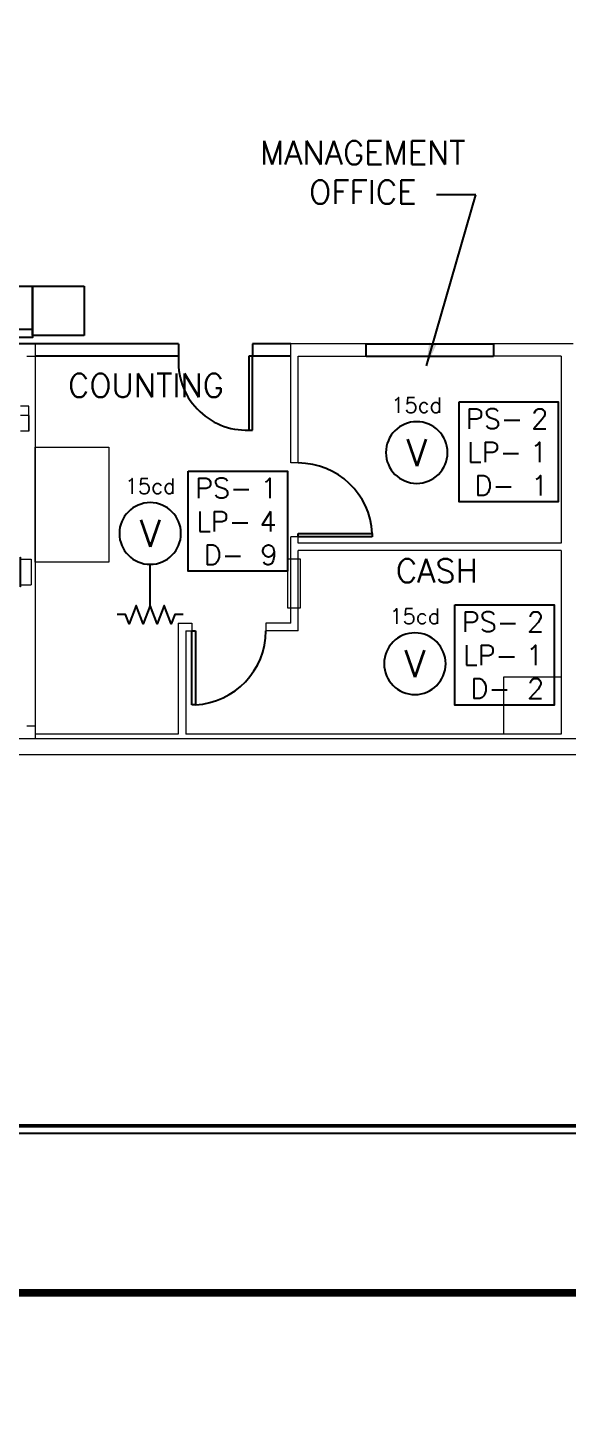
# Model space of a CAD drawing. Header units: inches. Extents: x 0 to 5040, y 0 to 3600.
# Drawn here: x 2944 to 3207, y 0 to 675 of the extents above; entities that cross this region are included whole.
import ezdxf
from ezdxf.enums import TextEntityAlignment as Align

# ---------------------------------------------------------------- set-up
doc = ezdxf.new("R2010")
doc.units = ezdxf.units.IN
doc.header["$LTSCALE"] = 240
doc.header["$MEASUREMENT"] = 0
doc.linetypes.add('HIDDEN2', pattern=[0.1875, 0.125, -0.0625])
doc.linetypes.add('XBORDER$0$tb 30x42$0$TB$0$DOT2', pattern=[0.125, 0, -0.125])
doc.layers.get('0').update_dxf_attribs({"linetype": 'CONTINUOUS'})
for name, color, linetype in [('A010-001$0$G-ANNO-SYMB', 3, 'CONTINUOUS'), ('LEADER', 4, 'CONTINUOUS'), ('NOTIFICATION', 6, 'CONTINUOUS'), ('TEXT', 4, 'CONTINUOUS'), ('XBORDER$0$tb 30x42$0$g-anno-symb', 3, 'CONTINUOUS')]:
    doc.layers.add(name, color=color, linetype=linetype)
for name, color, linetype, lineweight in [('XFLOOR$0$base-fp$0$A-DOOR-INTR_EXST', 8, 'CONTINUOUS', 18), ('XFLOOR$0$base-fp$0$A-EQPM-INTR_EXST', 8, 'CONTINUOUS', 18), ('XFLOOR$0$base-fp$0$A-EQPM-INTR_RELO', 8, 'CONTINUOUS', 25), ('XFLOOR$0$base-fp$0$A-GLAZ-INTR_EXST', 8, 'CONTINUOUS', 18), ('XFLOOR$0$base-fp$0$A-WALL-EXTR_EXST', 8, 'CONTINUOUS', 18), ('XFLOOR$0$base-fp$0$A-WALL-INTR_EXST', 8, 'CONTINUOUS', 18)]:
    doc.layers.add(name, color=color, linetype=linetype, lineweight=lineweight)
doc.styles.add('A010-001$0$SIMPLEX', font='simplex.shx')
doc.styles.add('NORMAL', font='romans.shx')
doc.styles.add('ROMANS', font='romans.shx', dxfattribs={"width": 0.9})
doc.dimstyles.new('A010-001$0$WDS-DIMSTYLE$7', dxfattribs={"dimscale": 120, "dimtxt": 0.09375, "dimasz": 0.09375, "dimexe": 0.09375, "dimexo": 0.0625, "dimgap": 0.09375, "dimtad": 1, "dimzin": 11, "dimdsep": 46, "dimtxsty": 'A010-001$0$SIMPLEX', "dimcen": 0, "dimdle": 0.09375, "dimclrd": 1, "dimclre": 1, "dimclrt": 256, "dimadec": 0, "dimazin": 0, "dimtfac": 1, "dimtmove": 0, "dimatfit": 3, "dimfxl": 1, "dimtolj": 1, "dimtzin": 2, "dimarcsym": 0})

# ---------------------------------------------------------------- blocks, each defined once
blk = doc.blocks.new('XBORDER')
at = {"layer": 'XBORDER$0$tb 30x42$0$g-anno-symb', "linetype": 'XBORDER$0$tb 30x42$0$TB$0$DOT2'}
blk.add_lwpolyline([(0, 0), (42, 0), (42, 30), (0, 30)], close=True, dxfattribs=at)
at = {"layer": 'XBORDER$0$tb 30x42$0$g-anno-symb', "color": 7, "const_width": 0.0312}
blk.add_lwpolyline([(39.25, 0.5), (39.25, 29.5), (1.25, 29.5), (1.25, 0.5)], close=True, dxfattribs=at)
blk = doc.blocks.new('XFLOOR$0$base-fp$0$A-DIAP-DSPR-P')
for p, q in [((-6.25, -5.13), (-6.25, 0)), ((-6.25, 0), (6.25, 0)), ((6.25, -5.13), (6.25, 0))]:
    blk.add_line(p, q)
blk.add_lwpolyline([(6.25, -5.13), (7.19, -5.13), (7.19, -5.38), (-7.17, -5.38), (-7.17, -5.13)], close=True)
blk = doc.blocks.new('XFLOOR')
at = {"layer": 'XFLOOR$0$base-fp$0$A-DOOR-INTR_EXST', "color": 8, "linetype": 'Continuous', "lineweight": -3}
for p, q in [((1388.15, 454.21), (1388.15, 418.21)), ((1389.9, 454.21), (1388.15, 454.21)), ((1389.9, 418.21), (1389.9, 454.21)), ((1388.15, 418.21), (1389.9, 418.21)), ((1412.15, 367.96), (1448.15, 367.96)), ((1412.15, 366.21), (1412.15, 367.96)), ((1448.15, 366.21), (1412.15, 366.21)), ((1448.15, 367.96), (1448.15, 366.21)), ((1360.4, 284.59), (1360.4, 320.59)), ((1360.4, 320.59), (1362.15, 320.59)), ((1362.15, 320.59), (1362.15, 284.59)), ((1362.15, 284.59), (1360.4, 284.59))]:
    blk.add_line(p, q, dxfattribs=at)
for centre, radius, start, end in [((1386.98, 451.39), 33.2, 175.12747, 272.02003), ((1412.12, 366.14), 36.07, 2.8994, 89.9546), ((1360.32, 320.62), 36.08, 272.9104, 359.9436)]:
    blk.add_arc(centre, radius, start, end, dxfattribs=at)
at = {"layer": 'XFLOOR$0$base-fp$0$A-EQPM-INTR_EXST', "color": 8}
for p, q in [((1540.15, 298.21), (1540.15, 270.21)), ((1540.15, 270.21), (1512.15, 270.21))]:
    blk.add_line(p, q, dxfattribs=at)
for points in [[(1277.02, 417.77), (1281.02, 417.77), (1281.02, 429.77), (1277.02, 429.77)], [(1277.02, 417.77), (1281.15, 417.77), (1281.15, 425.39), (1277.02, 425.39)]]:
    blk.add_lwpolyline(points, dxfattribs=at)
at = {"layer": 'XFLOOR$0$base-fp$0$A-EQPM-INTR_EXST', "color": 8, "flags": 128}
for points in [[(1284.02, 409.96), (1320.02, 409.96), (1320.02, 353.97), (1284.02, 353.97)], [(1512.15, 298.21), (1540.15, 298.21), (1540.15, 270.21), (1512.15, 270.21)]]:
    blk.add_lwpolyline(points, close=True, dxfattribs=at)
at = {"layer": 'XFLOOR$0$base-fp$0$A-EQPM-INTR_RELO', "color": 8}
for p, q in [((1282.77, 488.21), (1308.02, 488.21)), ((1282.77, 464.21), (1282.77, 488.21)), ((1308.02, 488.21), (1308.02, 464.21)), ((1282.77, 467.21), (1260.02, 467.21)), ((1308.02, 464.21), (1282.77, 464.21))]:
    blk.add_line(p, q, dxfattribs=at)
blk.add_lwpolyline([(1260.02, 488.21), (1282.77, 488.21), (1282.77, 463.21), (1260.02, 463.21)], close=True, dxfattribs=at)
at = {"layer": 'XFLOOR$0$base-fp$0$A-GLAZ-INTR_EXST', "color": 8}
for p, q in [((1445.15, 460.21), (1507.15, 460.21)), ((1445.15, 454.21), (1507.15, 454.21))]:
    blk.add_line(p, q, dxfattribs=at)
at = {"layer": 'XFLOOR$0$base-fp$0$A-WALL-EXTR_EXST', "color": 8}
for p, q in [((700.52, 268.21), (2013.52, 268.21)), ((1825.02, 260.21), (841.02, 260.21))]:
    blk.add_line(p, q, dxfattribs=at)
at = {"layer": 'XFLOOR$0$base-fp$0$A-WALL-INTR_EXST', "color": 8, "linetype": 'Continuous', "lineweight": -3}
for p, q in [((1353.9, 460.21), (1082.02, 460.21)), ((1353.9, 460.21), (1353.9, 454.21)), ((1389.9, 460.21), (1389.9, 454.21)), ((1408.52, 460.21), (1389.9, 460.21)), ((1445.15, 454.21), (1445.15, 460.21)), ((1445.15, 460.21), (1507.15, 460.21)), ((1507.15, 460.21), (1507.15, 454.21)), ((1353.9, 454.21), (1284.02, 454.21)), ((1408.52, 454.21), (1389.9, 454.21)), ((1445.15, 454.21), (1507.15, 454.21))]:
    blk.add_line(p, q, dxfattribs=at)
at = {"layer": 'XFLOOR$0$base-fp$0$A-WALL-INTR_EXST', "color": 8}
for p, q in [((1284.02, 460.21), (1284.02, 268.21)), ((1445.15, 460.21), (1408.52, 460.21)), ((1408.52, 402.21), (1408.52, 460.21)), ((1546.02, 460.21), (1507.15, 460.21)), ((1412.15, 454.21), (1480.15, 454.21)), ((1412.15, 402.21), (1412.15, 454.21)), ((1540.15, 454.21), (1507.15, 454.21)), ((1540.15, 454.21), (1540.15, 363.21)), ((1412.15, 402.21), (1408.52, 402.21)), ((1408.52, 324.21), (1408.52, 366.21)), ((1412.15, 366.21), (1408.52, 366.21)), ((1412.15, 363.21), (1412.15, 366.21)), ((1540.15, 363.21), (1412.15, 363.21)), ((1540.15, 359.59), (1412.15, 359.59)), ((1412.15, 320.59), (1412.15, 359.59)), ((1540.15, 359.59), (1540.15, 270.21)), ((1407.15, 355.59), (1413.15, 355.59)), ((1407.15, 331.59), (1407.15, 355.59)), ((1413.15, 355.59), (1413.15, 331.59)), ((1413.15, 331.59), (1407.15, 331.59)), ((1353.77, 324.21), (1353.77, 270.21)), ((1353.77, 324.21), (1360.4, 324.21)), ((1357.4, 320.59), (1360.4, 320.59)), ((1357.4, 320.59), (1357.4, 270.21)), ((1360.4, 324.21), (1360.4, 320.59)), ((1408.52, 324.21), (1396.4, 324.21)), ((1396.4, 324.21), (1396.4, 320.59)), ((1412.15, 320.59), (1396.4, 320.59)), ((1353.77, 270.21), (1283.98, 270.21)), ((1540.02, 270.21), (1357.4, 270.21))]:
    blk.add_line(p, q, dxfattribs=at)
at = {"layer": 'XFLOOR$0$base-fp$0$A-WALL-INTR_EXST', "color": 8, "lineweight": 9}
blk.add_line((1280.02, 454.21), (1284.02, 454.21), dxfattribs=at)
at = {"layer": 'XFLOOR$0$base-fp$0$A-WALL-INTR_EXST', "color": 8}
blk.add_lwpolyline([(1284.02, 274.21), (1280.02, 274.21)], dxfattribs=at)
at = {"layer": 'XFLOOR$0$base-fp$0$A-EQPM-INTR_EXST', "color": 8, "rotation": 270}
blk.add_blockref('XFLOOR$0$base-fp$0$A-DIAP-DSPR-P', (1282.15, 349.21), dxfattribs=at)
blk = doc.blocks.new('SCR')
at = {"layer": 'NOTIFICATION'}
blk.add_circle((0, 0), 0.125, dxfattribs=at)
at = {"layer": 'NOTIFICATION', "color": 2, "style": 'ROMANS'}
blk.add_text('V', height=0.1094, dxfattribs=at).set_placement((0, 0), align=Align.MIDDLE)
blk.add_attdef('115CD', text='', height=0.0625, dxfattribs=at).set_placement((0, 0.1609), align=Align.CENTER)
blk = doc.blocks.new('A$C5E320BCF')
at = {"layer": 'NOTIFICATION'}
blk.add_lwpolyline([(0, 0.4062), (0.4024, 0.4062), (0.4024, 0), (0, 0)], close=True, dxfattribs=at)
at = {"layer": 'NOTIFICATION', "color": 2, "insert": (0.1437, 0.2022), "char_height": 0.08097, "width": 0.676855, "attachment_point": 5, "style": 'NORMAL'}
blk.add_mtext('PS-\\PLP-\\PD-', dxfattribs=at)
at = {"layer": 'NOTIFICATION', "color": 2, "style": 'NORMAL', "flags": 4}
for tag, p in [('PS', (0.2955, 0.3371)), ('LP', (0.2955, 0.2022)), ('D', (0.2955, 0.0672))]:
    blk.add_attdef(tag, text='', height=0.081, dxfattribs=at).set_placement(p, align=Align.MIDDLE_LEFT)
blk = doc.blocks.new('A$C37132997')
at = {"layer": 'NOTIFICATION', "color": 3, "linetype": 'HIDDEN2'}
blk.add_line((0.284, 0), (0.1171, 0), dxfattribs=at)
at = {"layer": 'NOTIFICATION', "color": 3}
blk.add_lwpolyline([(0.3211, 0.1336), (0.3211, 0.0996), (0.3583, 0.0854), (0.284, 0.0569), (0.3583, 0.0285), (0.284, 0), (0.3583, -0.0285), (0.284, -0.0569), (0.3583, -0.0854), (0.3211, -0.0996), (0.3211, -0.1336)], dxfattribs=at)

msp = doc.modelspace()

# ---------------------------------------------------------------- linework, layer by layer
at = {"layer": 'TEXT', "linetype": 'Continuous'}
msp.add_line((4273.12, 137.52), (1392.7, 137.52), dxfattribs=at)
at = {"layer": 'TEXT', "linetype": 'Continuous', "const_width": 1.88}
msp.add_lwpolyline([(4392.67, 141.27), (1388.95, 141.27)], dxfattribs=at)

# ---------------------------------------------------------------- block references
at = {"layer": 'LEADER', "xscale": 120, "yscale": 120, "zscale": 120}
msp.add_blockref('XBORDER', (0, 0), dxfattribs=at)
at = {"layer": 'LEADER'}
msp.add_blockref('XFLOOR', (1663.69, 61.54), dxfattribs=at)
at = {"layer": 'NOTIFICATION'}
ref = msp.add_blockref('SCR', (3133.51, 468.83), dxfattribs=dict(at, xscale=-120, yscale=120, zscale=120))
ref.add_attrib('115CD', '15cd', dxfattribs={"color": 2, "height": 7.5, "style": 'ROMANS'}).set_placement((3133.51, 488.14), align=Align.CENTER)
ref = msp.add_blockref('A$C5E320BCF', (3154.11, 444.79), dxfattribs=dict(at, xscale=120, yscale=120, zscale=120))
ref.add_attrib('PS', '2', dxfattribs={"color": 2, "height": 9.72, "style": 'NORMAL', "flags": 4}).set_placement((3189.21, 485.25), align=Align.MIDDLE_LEFT)
ref.add_attrib('LP', '1', dxfattribs={"color": 2, "height": 9.72, "style": 'NORMAL', "flags": 4}).set_placement((3188.72, 469.05), align=Align.MIDDLE_LEFT)
ref.add_attrib('D', '1', dxfattribs={"color": 2, "height": 9.72, "style": 'NORMAL', "flags": 4}).set_placement((3189.21, 452.85), align=Align.MIDDLE_LEFT)
ref = msp.add_blockref('A$C5E320BCF', (3022.33, 411.05), dxfattribs=dict(at, xscale=120, yscale=120, zscale=120))
ref.add_attrib('PS', '1', dxfattribs={"color": 2, "height": 9.72, "style": 'NORMAL', "flags": 4}).set_placement((3057.43, 451.5), align=Align.MIDDLE_LEFT)
ref.add_attrib('LP', '4', dxfattribs={"color": 2, "height": 9.72, "style": 'NORMAL', "flags": 4}).set_placement((3056.95, 435.31), align=Align.MIDDLE_LEFT)
ref.add_attrib('D', '9', dxfattribs={"color": 2, "height": 9.72, "style": 'NORMAL', "flags": 4}).set_placement((3057.43, 419.11), align=Align.MIDDLE_LEFT)
ref = msp.add_blockref('SCR', (3003.77, 429.45), dxfattribs=dict(at, xscale=-120, yscale=120, zscale=120))
ref.add_attrib('115CD', '15cd', dxfattribs={"color": 2, "height": 7.5, "style": 'ROMANS'}).set_placement((3003.77, 448.76), align=Align.CENTER)
at = {"layer": 'NOTIFICATION', "xscale": 120, "yscale": 120, "zscale": 120, "rotation": 269.9999999999999}
msp.add_blockref('A$C37132997', (3003.77, 428.5), dxfattribs=at)
at = {"layer": 'NOTIFICATION'}
ref = msp.add_blockref('SCR', (3132.61, 366.1), dxfattribs=dict(at, xscale=-120, yscale=120, zscale=120))
ref.add_attrib('115CD', '15cd', dxfattribs={"color": 2, "height": 7.5, "style": 'ROMANS'}).set_placement((3132.61, 385.42), align=Align.CENTER)
ref = msp.add_blockref('A$C5E320BCF', (3152.13, 345.95), dxfattribs=dict(at, xscale=120, yscale=120, zscale=120))
ref.add_attrib('PS', '2', dxfattribs={"color": 2, "height": 9.72, "style": 'NORMAL', "flags": 4}).set_placement((3187.23, 386.41), align=Align.MIDDLE_LEFT)
ref.add_attrib('LP', '1', dxfattribs={"color": 2, "height": 9.72, "style": 'NORMAL', "flags": 4}).set_placement((3186.74, 370.21), align=Align.MIDDLE_LEFT)
ref.add_attrib('D', '2', dxfattribs={"color": 2, "height": 9.72, "style": 'NORMAL', "flags": 4}).set_placement((3187.23, 354.01), align=Align.MIDDLE_LEFT)

# ---------------------------------------------------------------- texts
at = {"layer": 'A010-001$0$G-ANNO-SYMB', "char_height": 11.5, "width": 103.3711, "attachment_point": 2, "style": 'A010-001$0$SIMPLEX'}
for s, insert in [('MANAGEMENT OFFICE', (3107.23, 620.45)), ('COUNTING', (3001.75, 507.22)), ('CASH', (3143.35, 417.09))]:
    msp.add_mtext(s, dxfattribs=dict(at, insert=insert))

# ---------------------------------------------------------------- leaders
at = {"layer": 'A010-001$0$G-ANNO-SYMB'}
msp.add_leader([(3138.21, 511.03), (3162.31, 594.14), (3143.08, 594.14)], dimstyle='A010-001$0$WDS-DIMSTYLE$7', override={"dimgap": 0.09375, "dimtad": 0}, dxfattribs=at)

doc.saveas('drawing.dxf')
